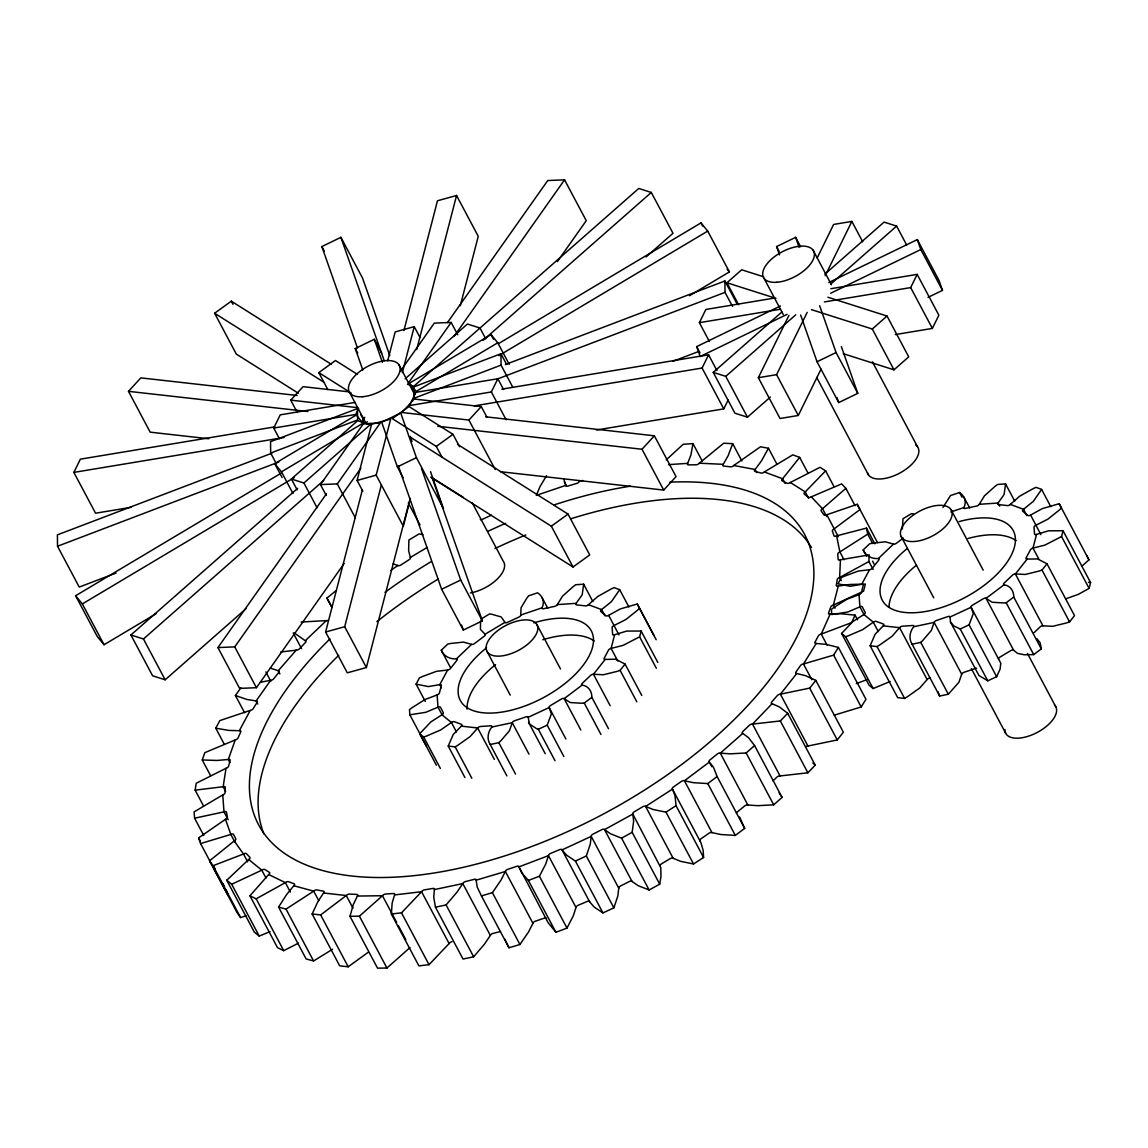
<?xml version="1.0" encoding="UTF-8"?>
<svg xmlns="http://www.w3.org/2000/svg" width="1148" height="1148" viewBox="0 0 1148 1148"><rect width="100%" height="100%" fill="white"/><g stroke="black" fill="none" stroke-linecap="round" stroke-linejoin="round"><path stroke-width="1.5" d="M666.256 459.86L683.189 444.29L692.976 443.63L690.924 454.967L687.695 463.347A2.468 1.22 -28 0 0 688.499 464.868L696.176 464.782A2.468 1.22 -28 0 0 699.29 463.204L723.699 443.228L732.682 443.645L728.162 455.656L723.269 464.323A2.468 1.22 -28 0 0 723.627 466.059L730.587 466.834A2.468 1.22 -28 0 0 733.759 465.5L760.478 446.773L768.471 448.265L761.569 460.692L755.111 469.489A2.468 1.22 -28 0 0 755.04 471.398L761.124 473.048A2.468 1.22 -28 0 0 764.295 471.971L792.794 454.852L799.654 457.392L782.62 478.73A2.468 1.22 -28 0 0 782.089 480.797L787.184 483.279A2.468 1.22 -28 0 0 790.312 482.49L820.031 467.308L825.613 470.838L805.236 491.904A2.468 1.22 -28 0 0 804.274 494.056L808.278 497.328A2.468 1.22 -28 0 0 811.277 496.84L841.642 483.896L845.861 488.345L822.513 508.722A2.468 1.22 -28 0 0 821.15 510.932L823.991 514.921A2.468 1.22 -28 0 0 826.818 514.749L857.24 504.302L859.981 509.583L834.137 528.869A2.468 1.22 -28 0 0 832.386 531.108L834.008 535.729A2.468 1.22 -28 0 0 836.605 535.858L866.482 528.109L867.716 534.136L839.877 551.944A2.468 1.22 -28 0 0 837.767 554.154L838.14 559.349A2.468 1.22 -28 0 0 840.451 559.779L869.223 554.871L868.907 561.516L839.619 577.516A2.468 1.22 -28 0 0 837.193 579.654L836.318 585.293A2.468 1.22 -28 0 0 838.284 586.04L849.893 584.476L865.377 584.074L863.54 591.206L833.362 605.082A2.468 1.22 -28 0 0 830.678 607.105L828.555 613.089A2.468 1.22 -28 0 0 830.148 614.108L840.982 613.764L855.045 615.127L851.701 622.603L821.236 634.083A2.468 1.22 -28 0 0 818.323 635.963L815.008 642.177A2.468 1.22 -28 0 0 816.214 643.454L826.058 644.344L838.413 647.429L833.635 655.121L803.471 663.975A2.468 1.22 -28 0 0 800.4 665.668L795.951 671.982A2.468 1.22 -28 0 0 796.726 673.517L805.394 675.612L815.812 680.377L809.699 688.111L780.41 694.181A2.468 1.22 -28 0 0 777.253 695.645L771.743 701.945A2.468 1.22 -28 0 0 772.087 703.695L779.42 706.953L787.686 713.295L780.339 720.944L752.514 724.101A2.468 1.22 -28 0 0 749.314 725.321L742.871 731.477A2.468 1.22 -28 0 0 742.77 733.4L748.611 737.762L754.566 745.569L746.157 752.973L730.329 753.834L720.313 753.16A2.468 1.22 -28 0 0 717.141 754.107L709.88 760.005A2.468 1.22 -28 0 0 709.335 762.071L684.438 780.784A2.468 1.22 -28 0 0 681.367 781.444L673.431 786.968A2.468 1.22 -28 0 0 672.455 789.121L645.592 806.441A2.468 1.22 -28 0 0 642.665 806.8L634.213 811.837A2.468 1.22 -28 0 0 632.821 814.061L604.522 829.631A2.468 1.22 -28 0 0 601.81 829.674L592.999 834.137A2.468 1.22 -28 0 0 591.22 836.375L618.772 888.222L617.839 895.957L613.879 907.838L602.958 912.904L594.104 906.977L589.598 901.754L562.046 849.907A2.468 1.22 -28 0 0 559.578 849.635L550.581 853.438A2.468 1.22 -28 0 0 548.457 855.633L518.968 866.869A2.468 1.22 -28 0 0 516.815 866.281L507.803 869.337A2.468 1.22 -28 0 0 505.378 871.476L476.147 880.186A2.468 1.22 -28 0 0 474.339 879.311L465.5 881.564A2.468 1.22 -28 0 0 462.802 883.587L456.861 892.355L446.098 904.94L435.465 907.193L433.743 897.234L434.389 889.585A2.468 1.22 -28 0 0 432.968 888.437L424.473 889.858A2.468 1.22 -28 0 0 421.56 891.723L401.484 912.832L391.353 914.023L392.157 903.089L394.539 894.923A2.468 1.22 -28 0 0 393.52 893.517L385.527 894.048A2.468 1.22 -28 0 0 382.471 895.727L359.396 916.19L349.982 916.305L353.283 904.595L357.358 896.057A2.468 1.22 -28 0 0 356.77 894.421L349.437 894.077A2.468 1.22 -28 0 0 346.28 895.54L320.651 914.942L312.141 913.98L317.867 901.725L323.549 892.986A2.468 1.22 -28 0 0 323.42 891.149L316.877 889.93A2.468 1.22 -28 0 0 313.691 891.149L286.024 909.116L278.577 907.092L286.627 894.536L293.816 885.754A2.468 1.22 -28 0 0 294.118 883.773L288.507 881.693A2.468 1.22 -28 0 0 285.35 882.64L256.176 898.812L249.934 895.784L268.689 874.518A2.468 1.22 -28 0 0 269.436 872.408L264.872 869.524A2.468 1.22 -28 0 0 261.801 870.17L231.695 884.261L226.773 880.258L248.7 859.493A2.468 1.22 -28 0 0 249.862 857.298L246.433 853.667A2.468 1.22 -28 0 0 243.505 853.997L213.04 865.721L209.553 860.842L234.206 840.967A2.468 1.22 -28 0 0 235.771 838.729L233.532 834.409A2.468 1.22 -28 0 0 230.82 834.438L200.584 843.565L198.604 837.882L225.496 819.299A2.468 1.22 -28 0 0 227.433 817.075L226.443 812.153A2.468 1.22 -28 0 0 223.989 811.866L194.586 818.208L194.127 811.866L222.755 794.918A2.468 1.22 -28 0 0 225.022 792.737L225.281 787.313A2.468 1.22 -28 0 0 223.143 786.724L195.146 790.154L196.222 783.252L226.027 768.285A2.468 1.22 -28 0 0 228.581 766.204L230.088 760.378A2.468 1.22 -28 0 0 228.294 759.488L217.058 760.45L202.249 759.962L204.846 752.643L235.24 739.929A2.468 1.22 -28 0 0 238.038 737.977L240.764 731.864A2.468 1.22 -28 0 0 239.358 730.702L228.997 730.429L215.767 728.205L219.828 720.6L250.221 710.411A2.468 1.22 -28 0 0 253.206 708.617L257.109 702.346A2.468 1.22 -28 0 0 256.119 700.926L246.834 699.433L235.426 695.501L240.879 687.767M840.451 559.779L839.619 577.516L841.283 580.658M480.596 620.867L480.409 629.348L485.087 634.227L504.976 622.36A2.353 1.162 -28 0 0 507.574 622.331L518.738 617.15A2.353 1.162 -28 0 0 520.761 615.041L541.956 607.852A2.353 1.162 -28 0 0 543.678 608.684L554.556 606.388A2.353 1.162 -28 0 0 557.325 604.609L576.138 603.331L582.194 594.808L583.643 584.203L575.693 584.734L573.239 586.571L562.549 596.128L557.325 604.609M226.027 768.285L223.143 786.724L225.639 791.431M659.713 884.161L632.161 832.314L633.639 821.15L632.821 814.061L660.789 867.716L660.99 876.527L659.713 884.161L649.122 889.987L638.159 885.668L632.074 881.477L604.522 829.631L610.621 833.821L621.57 838.14L649.122 889.987M589.598 901.754A2.468 1.22 -28 0 0 587.13 901.481L578.133 905.284A2.468 1.22 -28 0 0 576.009 907.48L573.34 915.731L566.983 928.086L555.933 932.291L547.998 922.518L518.968 866.869L521.809 873.011L528.396 880.444L555.933 932.291M464.926 777.512L448.237 746.085L453.187 734.562L461.309 726.139A2.353 1.162 -28 0 0 461.396 724.316L454.378 721.719A2.353 1.162 -28 0 0 451.408 722.479L440.717 729.941L426.554 736.055L423.669 737.016L419.68 733.759L430.859 721.92L441.966 714.788A2.353 1.162 -28 0 0 443.272 712.678L440.473 707.268A2.353 1.162 -28 0 0 438.005 707.154L425.865 712.291L409.85 714.817L409.477 709.665L411.902 707.814L424.947 699.548L437.115 694.942A2.353 1.162 -28 0 0 439.426 692.904L441.32 685.614A2.353 1.162 -28 0 0 439.784 684.639L428.304 686.576L416.093 684.122L419.393 677.937L422.249 676.603L436.47 671.322L447.605 670.03A2.353 1.162 -28 0 0 450.518 668.423L456.761 660.516A2.353 1.162 -28 0 0 456.43 658.852L471.613 644.358A2.353 1.162 -28 0 0 474.626 643.454L484.155 636.293A2.353 1.162 -28 0 0 485.087 634.227M930.095 678.023A2.353 1.162 -28 0 0 927.125 679.53L919.735 688.025L907.322 696.807L904.61 698.414L897.693 697.64L870.141 645.793L875.106 634.256L883.228 625.847A2.353 1.162 -28 0 0 883.3 624.01L876.283 621.427A2.353 1.162 -28 0 0 873.312 622.173L862.622 629.649L848.458 635.748L845.588 636.71L841.599 633.466L852.777 621.628L863.884 614.496A2.353 1.162 -28 0 0 865.19 612.386L862.378 606.976A2.353 1.162 -28 0 0 859.909 606.847L847.784 611.999L831.769 614.524L831.396 609.358L833.821 607.522L846.851 599.256L859.034 594.65A2.353 1.162 -28 0 0 861.344 592.612L863.224 585.322A2.353 1.162 -28 0 0 861.689 584.346L850.209 586.284L837.997 583.83L841.297 577.645L844.153 576.31L858.374 571.03L869.51 569.738A2.353 1.162 -28 0 0 872.423 568.131L878.679 560.21A2.353 1.162 -28 0 0 878.349 558.559L893.517 544.066A2.353 1.162 -28 0 0 896.531 543.162L903.347 538.039M976.518 668.179A2.353 1.162 -28 0 0 975.427 668.437L964.162 672.269A2.353 1.162 -28 0 0 961.708 674.249L958.881 682.314L948.305 694.224L939.652 696.047L938.016 691.785M387.68 360.859L395.156 331.93L414.241 326.649L419.996 337.469M362.84 491.258L357.085 480.438L371.608 424.272L390.693 418.991L376.171 475.157L403.292 526.186L410.467 498.419M409.936 499.179L366.384 667.548L347.299 672.828L325.616 632.003L362.323 490.053M403.895 330.61L437.474 200.771L456.56 195.49L478.257 236.316L460.305 305.741M402.36 372.598L414.241 326.649M366.384 667.548L344.701 626.736L381.409 484.772M416.71 349.566L456.56 195.49M541.956 607.852C545.07 602.356 542.574 596.07 537.594 592.799L528.64 595.841L527.018 597.864L521.063 607.737L520.761 615.041M657.833 662.468L641.144 631.041L626.722 631.084L614.639 634.701L611.095 648.405A2.353 1.162 -28 0 0 608.426 650.27L604.264 658.048A2.353 1.162 -28 0 0 605.211 659.397L615.615 659.225L625.072 664.061L641.775 695.487M656.34 668.265L639.637 636.839L641.144 631.041M838.284 586.04L833.362 605.082L835.026 608.225M950.831 511.979L963.861 507.56C966.975 502.063 964.492 495.778 959.513 492.506L950.544 495.549L942.982 507.445M1065.574 598.897L1078.374 594.334L1089.108 588.393L1090.6 582.596L1063.048 530.749L1048.626 530.792L1036.544 534.408L1032.999 548.113A2.353 1.162 -28 0 0 1030.33 549.978L1026.183 557.741A2.353 1.162 -28 0 0 1027.13 559.09L1037.519 558.933L1046.99 563.768L1074.528 615.615L1069.563 621.9L1066.679 622.89L1052.802 626.306L1042.929 625.818A2.353 1.162 -28 0 0 1039.901 627.095L1034.133 632.605M1089.108 588.393L1061.556 536.547L1063.048 530.749M235.24 739.929L228.294 759.488L229.973 762.631M575.406 861.057L586.327 855.992L590.287 844.11L591.22 836.375L562.046 849.907L566.552 855.131L575.406 861.057L602.958 912.904M546.52 918.716A2.468 1.22 -28 0 0 544.367 918.127L535.355 921.184A2.468 1.22 -28 0 0 532.916 923.322L528.582 931.918L519.929 944.503L508.98 947.76L504.79 938.992M830.148 614.108L821.236 634.083L827.077 645.076M130.944 507.344L95.557 513.213L73.859 472.402L80.36 459.171L274.702 426.898M279.495 438.895L273.741 428.061L280.241 414.844L355.206 402.388M358.578 408.573L355.679 414.457L273.741 428.061M362.553 421.718L364.72 417.312M491.358 391.97L497.845 378.74L415.906 392.343L409.406 405.574L491.358 391.97L506.139 419.795M709.392 341.516L699.376 322.674L705.876 309.458L774.541 298.049M596.372 430.026L723.771 408.875L702.088 368.049L708.574 354.818L501.877 389.143M723.771 408.875L728.105 400.049M821.021 369.182L798.276 415.476L780.037 418.503L758.354 377.692L788.934 315.427M817.175 257.97L833.635 224.434L851.873 221.406L862.722 241.826M798.276 415.476L776.579 374.664L807.173 312.399M825.211 275.692L851.873 221.406M895.383 334.556L932.363 328.414L910.665 287.588L917.166 274.372L830.894 288.693M932.363 328.414L938.863 315.198L917.166 274.372M576.138 603.331A2.353 1.162 -28 0 0 576.683 604.896L585.38 605.871A2.353 1.162 -28 0 0 588.422 604.709L597.678 596.544L611.253 588.938L614.108 587.633L619.69 589.685L611.439 601.638L601.609 609.588A2.353 1.162 -28 0 0 600.906 611.597L605.914 615.687A2.353 1.162 -28 0 0 608.698 615.357L620.365 608.914L637.269 604.006L653.958 635.432M963.861 507.56A2.353 1.162 -28 0 0 965.583 508.392L976.46 506.081A2.353 1.162 -28 0 0 979.23 504.302L984.453 495.836L995.144 486.264L997.598 484.442L1005.562 483.911L1004.098 494.515L998.043 503.039A2.353 1.162 -28 0 0 998.602 504.589L1007.298 505.565A2.353 1.162 -28 0 0 1010.34 504.417L1019.582 496.252L1033.171 488.646L1036.027 487.34L1041.595 489.392L1033.344 501.332L1023.514 509.296A2.353 1.162 -28 0 0 1022.811 511.305L1027.833 515.395A2.353 1.162 -28 0 0 1030.617 515.065L1042.284 508.621L1059.174 503.714L1088.95 559.865L1081.76 566.265M239.358 730.702L250.221 710.411M447.605 670.03L439.784 684.639L441.449 687.781M861.689 584.346L869.51 569.738M605.211 659.397L593.459 674.263A2.353 1.162 -28 0 0 590.431 675.555L582.366 683.261A2.353 1.162 -28 0 0 582.065 685.155L564.142 698.63A2.353 1.162 -28 0 0 561.272 699.118L550.681 705.432A2.353 1.162 -28 0 0 549.174 707.555L528.18 717.299A2.353 1.162 -28 0 0 525.971 716.883L514.706 720.714A2.353 1.162 -28 0 0 512.252 722.695L491.803 727.028C487.828 731.994 486.666 738.968 490.196 744.492L506.885 775.919M1027.13 559.09L1015.377 573.971A2.353 1.162 -28 0 0 1012.349 575.248L1004.285 582.969A2.353 1.162 -28 0 0 1003.969 584.863L986.046 598.338A2.353 1.162 -28 0 0 983.176 598.811L972.6 605.125A2.353 1.162 -28 0 0 971.093 607.263L950.085 616.993A2.353 1.162 -28 0 0 947.889 616.591L936.61 620.422A2.353 1.162 -28 0 0 934.156 622.403L913.722 626.722C909.733 631.701 908.57 638.661 912.1 644.2L939.652 696.047M528.18 717.299L529.486 723.957L536.503 728.621L538.312 729.267L547.194 725.149L551.413 713.783L549.174 707.555L565.878 738.968M950.444 621.986L953.845 625.933L960.216 628.975L969.099 624.856L973.332 613.491L971.093 607.263L1000.798 663.257L1000.095 669.112L996.651 676.703L987.768 680.821L978.943 675.512L950.444 621.986L950.085 616.993M528.396 880.444L539.431 876.24L545.802 863.884L548.457 855.633L576.009 907.48M500.413 931.53L493.037 933.41A2.468 1.22 -28 0 0 490.339 935.433L484.399 944.201L473.65 956.786L463.017 959.039L435.465 907.193M816.214 643.454L803.471 663.975L811.808 679.688M834.223 715.175L861.187 706.967L865.965 699.276L838.413 647.429M546.534 475.688L539.861 486.924L536.346 495.362L565.777 485.374A2.468 1.22 -28 0 0 567.772 486.092L576.712 483.437A2.468 1.22 -28 0 0 579.281 481.356L582.682 480.481M400.566 370.947L434.331 323.105L451.164 322.416L457.736 334.786M320.464 484.585L363.457 423.698L380.275 423.009L337.297 483.911L320.464 484.585L326.219 495.419M344.142 563.467L256.435 687.709L239.602 688.398L217.919 647.572L326.477 493.784M447.447 322.602L547.74 180.537L564.558 179.849L586.255 220.674L557.368 261.601M408.186 383.303L451.164 322.416M217.919 647.572L234.737 646.884L360.874 468.197M453.934 336.565L564.558 179.849M270.211 668.05L278.232 670.733A2.468 1.22 -28 0 1 278.792 672.384L273.798 678.698A2.468 1.22 -28 0 1 270.684 680.29L256.119 700.926L257.783 704.068M476.147 880.186L477.252 887.146L481.442 895.914L492.392 892.656L501.03 880.071L505.378 871.476L532.916 923.322M452.011 941.704A2.468 1.22 -28 0 0 449.112 943.57L429.022 964.679L418.905 965.87L391.353 914.023M610.162 705.69L593.459 674.263L603.346 674.766L617.222 671.35L620.107 670.346L625.072 664.061M796.726 673.517L780.41 694.181L807.948 746.028L837.251 739.958L843.364 732.223L815.812 680.377M1042.929 625.818L1015.377 573.971L1025.25 574.459L1039.141 571.044L1042.011 570.054L1046.99 563.768M328.486 620.207A2.468 1.22 -28 0 1 326.348 620.594L305.268 640.728A2.468 1.22 -28 0 1 305.397 642.564L299.413 648.807A2.468 1.22 -28 0 1 296.227 650.155L278.232 670.733L279.897 673.876M208.706 438.751L150.173 432.165L128.49 391.339L140.831 377.879L297.131 395.472M297.303 412.505L290.731 400.135L303.072 386.675L348.92 391.827M481.27 406.593L414.256 399.045L401.915 412.505L468.929 420.053L481.27 406.593L487.025 417.413M437.761 426.281L642.019 449.255L654.36 435.795L676.043 476.621L663.702 490.081L500.528 471.728M410.008 947.574L386.933 968.037L377.534 968.151L349.982 916.305M772.087 703.695L752.514 724.101L780.052 775.948L807.891 772.791L815.224 765.142L787.686 713.295M637.269 604.006L639.493 608.311L637.456 610.277L625.875 619.533L613.979 625.531A2.353 1.162 -28 0 0 612.128 627.655L612.601 634.141A2.353 1.162 -28 0 0 614.639 634.701M456.43 658.852C450.102 659.325 443.759 656.283 441.291 650.227L447.706 644.1L450.49 643.497L463.433 642.105L471.613 644.358M878.349 558.559C872.006 559.033 865.678 555.976 863.196 549.935L869.61 543.808L872.394 543.205L885.338 541.813L893.517 544.066M772.991 780.87L776.866 777.167A2.468 1.22 -28 0 1 780.052 775.948M490.196 744.492L498.835 742.67L500.915 740.704L509.425 730.759L512.252 722.695L528.955 754.121M912.1 644.2L920.753 642.378L922.834 640.412L931.344 630.467L934.156 622.403L961.708 674.249M291.377 479.003L357.631 420.728L370.173 424.717L303.919 482.992L291.377 479.003L297.131 489.823M405.172 378.797L467.451 324.023L479.993 328.012L485.748 338.847M245.93 608.756L165.154 679.803L152.612 675.799L130.915 634.988L297.676 488.316M130.915 634.988L143.457 638.977L323.679 480.481M483.179 340.296L651.303 192.448L672.986 233.274L646.066 256.951M738.623 304.751L726.942 282.767L741.68 269.794L763.65 276.783M770.337 397.079L747.463 417.183L734.921 413.194L713.238 372.368L781.845 312.026M824.881 274.171L884.075 222.109L896.617 226.099L906.633 244.954M713.238 372.368L725.78 376.357L795.722 314.839M830.707 284.073L896.617 226.099M811.449 309.644L872.279 329.002L887.031 316.044L908.714 356.856L893.976 369.828L843.278 353.699M742.77 733.4L720.313 753.16L747.85 805.006L757.881 805.681L773.695 804.82L782.104 797.415L754.566 745.569M331.686 606.575L326.922 598.108L335.819 590.876M368.006 952.41L348.203 966.788L339.693 965.827L312.141 913.98M580.831 730.056L564.142 698.63L570.255 702.547L581.692 703.236L584.26 703.05L591.851 697.353C592.009 691.412 588.364 685.715 582.065 685.155M739.642 817.017L744.65 828.397L735.323 835.414L720.858 834.524L711.99 832.63L684.438 780.784L693.306 782.678L707.785 783.567L717.113 776.55L713.568 767.452L709.335 762.071M1036.917 638.704L1040.117 642.765L1041.308 648.893L1033.717 654.604L1024.16 654.762L1017.444 653.327L1013.598 650.184L986.046 598.338L992.173 602.255L1003.61 602.944L1006.179 602.757L1013.756 597.046C1013.928 591.12 1010.269 585.423 1003.969 584.863M298.38 393.262L236.301 354.072L214.619 313.246L231.308 301.163L331.184 364.217M327.84 389.617L318.8 372.612L335.503 360.529L357.502 374.42M452.986 434.331L408.989 406.55L392.286 418.633L436.297 446.4L452.986 434.331L459.559 446.701M410.597 437.345L551.341 526.186L568.03 514.103L589.728 554.929L573.024 566.997L430.701 477.166M390.707 570.484L397.911 565.476A2.468 1.22 -28 0 0 400.925 564.974L409.147 559.664A2.468 1.22 -28 0 0 410.324 557.469L427.214 547.395M332.576 949.253L313.576 960.962L306.129 958.939L278.577 907.092M673.144 858.288L645.592 806.441L653.14 809.512L665.984 812.138L676.043 805.666L674.995 795.42L672.455 789.121L700.868 842.56L703.179 850.467L703.595 857.513L693.536 863.985L680.692 861.359L673.144 858.288A2.468 1.22 -28 0 0 670.217 858.647L661.75 863.683A2.468 1.22 -28 0 0 660.373 865.908M639.637 636.839L623.02 645.391L611.095 648.405L617.768 660.975M1061.556 536.547L1044.924 545.099L1032.999 548.113L1038.854 559.105M274.716 463.663L356.253 415.031L362.998 423.21L281.461 471.842L274.716 463.663L282.107 477.568M497.758 342.764L491.014 334.585L409.477 383.202L416.222 391.382L497.758 342.764L509.267 364.418M156.257 613.606L104.038 644.745L97.293 636.566L75.61 595.74L281.332 473.062M364.232 423.626L367.303 421.79M498.318 343.754L700.983 222.899L707.713 231.092L729.411 271.918L689.474 295.725M75.61 595.74L82.355 603.934L294.218 477.582M498.921 355.607L707.713 231.092M481.098 619.002L489.507 613.979L491.746 614.223L501.188 616.964L504.976 622.36M448.237 746.085L455.153 746.86L457.865 745.253L470.264 736.485L477.668 727.976A2.353 1.162 -28 0 1 480.639 726.483L490.641 725.809A2.353 1.162 -28 0 1 491.803 727.028M870.141 645.793L877.058 646.568L879.77 644.961L892.183 636.179L899.573 627.683A2.353 1.162 -28 0 1 902.543 626.177L912.56 625.502A2.353 1.162 -28 0 1 913.722 626.722M621.57 838.14L632.161 832.314M298.437 943.154L283.728 950.659L277.486 947.631L249.934 895.784M357.459 347.944L321.856 246.576L340.899 237.335L362.581 278.16L389.76 355.564M362.825 370.043L355.263 348.533L374.305 339.291L381.696 353.211M779.521 254.928L776.593 246.576L795.636 237.349L800.644 246.777M397.38 466.892L416.423 457.65L400.738 412.993L381.696 422.22L397.38 466.892L403.135 477.712M787.126 314.351L700.165 356.54L696.678 346.596L780.425 305.985M828.741 282.552L917.309 239.588L938.992 280.413L942.494 290.358L928 297.375M830.621 293.271L920.796 249.532L917.309 239.588M841.355 346.61L857.771 393.348L838.729 402.575L817.032 361.749L836.074 352.522L819.658 305.784M432.15 477.826L482.375 620.853L463.333 630.08L441.636 589.254L460.678 580.027L421.517 468.513M890.174 681.496L873.126 688.556L869.136 685.313L841.599 633.466M491.373 515.179L482.447 519.327A2.468 1.22 -28 0 1 480.323 519.657M270.053 931.602L259.233 936.108L254.325 932.104L226.773 880.258M867.113 679.63L856.265 683.634M500.93 353.742L413.94 386.862L414.069 398.256L501.059 365.136L500.93 353.742L506.684 364.576M270.67 453.058L357.659 419.938L357.516 408.559L270.541 441.664L270.67 453.058L276.424 463.878M271.904 453.202L57.4 534.853L57.529 546.247L79.226 587.073L116.077 573.039M505.378 364.533L724.905 280.973L737.418 304.521M57.529 546.247L278.734 462.041M497.141 379.113L725.034 292.367L724.905 280.973M673.029 361.247L698.156 351.675M209.553 860.842L237.105 912.689L240.592 917.568L246.059 915.817M357.085 480.438L376.171 475.157M325.616 632.003L344.701 626.736M260.309 682.271L270.684 680.29M434.389 889.585L462.802 883.587L490.339 935.433M280.715 652.007L296.227 650.155M699.376 322.674L780.382 309.228M824.393 301.924L910.665 287.588M73.859 472.402L284.101 437.488M474.181 405.89L702.088 368.049M758.354 377.692L776.579 374.664M301.149 622.029L326.348 620.594M394.539 894.923L421.56 891.723L449.112 943.57M668.523 464.639L687.695 463.347M979.23 504.302L998.043 503.039L999.707 506.182M357.358 896.057L382.471 895.727L396.663 922.447M699.29 463.204L723.269 464.323M913.665 513.917L911.426 513.687L903.002 518.709L902.314 529.056M485.618 416.81L654.36 435.795M290.731 400.135L357.731 407.669M128.49 391.339L307.879 411.529M883.228 625.847L899.573 627.683L927.125 679.53M461.309 726.139L477.668 727.976L494.358 759.402M323.549 892.986L346.28 895.54L352.953 908.111M1088.39 582.323L1090.6 582.596M733.759 465.5L755.111 469.489L756.79 472.632M423.038 534.753L419.207 533.863L408.86 540.034L408.645 550.767L410.324 557.469M293.816 885.754L313.691 891.149L318.699 900.577M393.147 563.826L397.911 565.476M651.303 192.448L638.762 188.459L413.739 386.288L407.468 384.293M827.88 297.217L887.031 316.044M726.942 282.767L775.948 298.365M1010.34 504.417L1023.514 509.296L1026.857 515.567M764.295 471.971L782.62 478.73L785.117 483.452M588.422 604.709L601.609 609.588L604.953 615.873M305.268 640.728L294.347 633.007M268.689 874.518L285.35 882.64L290.358 892.053M790.312 482.49L805.236 491.904L808.565 498.189M457.564 444.362L568.03 514.103M318.8 372.612L351.073 392.975M214.619 313.246L323.564 382.026M433.126 478.314L463.405 497.443M863.884 614.496L873.312 622.173L878.32 631.601M441.966 714.788L451.408 722.479L456.416 731.907M248.7 859.493L261.801 870.17L265.977 878.033M812.942 763.047L815.224 765.142M811.277 496.84L822.513 508.722L826.689 516.571M727.158 269.192L729.411 271.918M779.09 792.952L782.104 797.415M234.206 840.967L243.505 853.997L247.681 861.861M920.796 249.532L942.494 290.358M1041.595 489.392L1050.779 506.684M1040.892 534.667L1030.617 515.065M1005.562 483.911L1014.732 501.188M1042.011 570.054L1069.563 621.9M963.832 496.984L969.673 507.976M959.513 492.506L962.01 497.213M872.279 329.002L893.976 369.828M1013.756 597.046L1041.308 648.893M1006.179 602.757L1033.717 654.604M813.057 250.121L831.439 284.733M872.394 361.807L917.525 446.759M951.419 510.372A28.327 13.948 -28 0 1 919.003 540.851A28.327 13.948 -28 0 1 908.441 519.097A28.327 13.948 -28 0 1 951.419 510.372L983.19 570.14M1027.489 653.513L1055.902 707.01M836.074 352.522L857.771 393.348M776.593 246.576L779.09 251.297M969.099 624.856L996.651 676.703M960.216 628.975L987.768 680.821M764.037 278.347L783.266 314.523M816.702 377.448L868.519 474.985M901.166 536.503L933.755 597.85M971.366 668.638L1005.634 733.141M857.24 504.302L877.503 542.588M845.861 488.345L855.03 505.637M866.482 528.109L874.833 543.822M867.716 534.136L872.724 543.564M700.983 222.899L702.648 226.041M920.753 642.378L948.305 694.224M825.613 470.838L833.965 486.551M872.552 561.157L874.231 564.299M863.196 549.935L866.539 556.22M868.907 561.516L873.083 569.379M725.034 292.367L732.553 306.502M799.654 457.392L808.005 473.105M838.313 536.719L826.818 514.749M844.053 559.808L839.877 551.944L836.605 535.858M864.085 614.711L859.909 606.847L859.034 594.65M877.058 646.568L904.61 698.414M768.471 448.265L776.823 463.979M855.045 615.127L857.542 619.834M725.78 376.357L747.463 417.183M708.574 354.818L716.926 370.517M696.678 346.596L700.022 352.881M845.588 636.71L873.126 688.556M732.682 443.645L741.866 460.936M833.635 655.121L861.187 706.967M692.976 443.63L702.16 460.908M809.699 688.111L837.251 739.958M642.019 449.255L663.702 490.081M780.339 720.944L807.891 772.791M746.157 752.973L773.695 804.82M639.493 608.311L656.197 639.737M491.014 334.585L493.482 339.22M564.256 481.672L565.921 484.815M501.059 365.136L512.553 386.79M619.69 589.685L628.874 606.976M710.182 763.635L711.846 766.778M717.113 776.55L744.65 828.397M497.845 378.74L503.599 389.559M707.785 783.567L735.323 835.414M618.987 634.959L608.698 615.357M583.643 584.203L592.827 601.48M551.341 526.186L573.024 566.997M620.107 670.346L636.796 701.772M676.043 805.666L703.595 857.513M468.929 420.053L495.219 469.532M665.984 812.138L693.536 863.985M541.913 597.276L547.768 608.268M591.851 697.353L608.54 728.765M584.26 703.05L600.964 734.476M411.802 387.579L414.902 393.405M398.801 364.576L414.672 394.467M472.345 503.011L503.269 561.214A28.327 13.948 -28 0 1 497.012 579.281A28.327 13.948 -28 0 1 470.407 592.942M537.106 624.957A28.327 13.948 -28 0 1 504.675 655.436A28.327 13.948 -28 0 1 494.128 633.682A28.327 13.948 -28 0 1 537.106 624.957L560.511 668.997M436.297 446.4L442.052 457.234M321.856 246.576L324.353 251.283M416.423 457.65L443.53 508.679L430.529 471.67M355.263 348.533L357.731 353.168M547.194 725.149L563.883 756.575M460.678 580.027L482.375 620.853M538.312 729.267L555.001 760.694M528.539 722.279L545.228 753.705M349.781 392.803L366.499 424.258M408.301 502.91L419.996 524.937M486.838 651.088L510.243 695.128M360.616 414.385L362.165 417.298M586.327 855.992L613.879 907.838M498.835 742.67L515.538 774.082M441.291 650.227L450.461 667.519M337.297 483.911L355.378 517.92M539.431 876.24L566.983 928.086M231.308 301.163L232.972 304.306M442.181 715.003L438.005 707.154L437.115 694.942M455.153 746.86L471.842 778.287M416.093 684.122L425.262 701.414M303.919 482.992L317.063 507.732M423.669 737.016L440.373 768.428M281.461 471.842L292.97 493.496M409.85 714.817L426.554 746.243M419.68 733.759L436.384 765.185M492.392 892.656L519.929 944.503M326.922 598.108L331.93 607.536M481.442 895.914L508.98 947.76M446.098 904.94L473.65 956.786M293.214 632.95L301.565 648.663M401.484 912.832L429.022 964.679M265.862 671.91L270.871 681.338M398.327 925.589L405.847 939.724M234.737 646.884L256.435 687.709M359.396 916.19L386.933 968.037M235.426 695.501L244.61 712.779M320.651 914.942L348.203 966.788M215.767 728.205L224.104 743.918M143.457 638.977L165.154 679.803M286.024 909.116L313.576 960.962M202.249 759.962L210.586 775.675M228.165 819.715L223.989 811.866L222.755 794.918M234.996 842.302L230.82 834.438L225.496 819.299M256.176 898.812L283.728 950.659M195.146 790.154L203.483 805.867M231.695 884.261L259.233 936.108M82.355 603.934L104.038 644.745M194.586 818.208L203.77 835.486M198.604 837.882L200.269 841.025M213.628 866.166L215.293 869.309M222.812 883.443L224.477 886.586M213.04 865.721L240.592 917.568M200.584 843.565L228.136 895.411M1086.726 555.56L1088.95 559.865M1059.174 503.714L1061.398 508.019L1059.36 509.985L1047.794 519.226L1035.883 525.239A2.353 1.162 -28 0 0 1034.032 527.363L1034.506 533.849A2.353 1.162 -28 0 0 1036.544 534.408M563.812 478.802L565.777 485.374M795.636 237.349L799.151 247.365M836.964 397.567L838.729 402.575M800.63 315.011L817.032 361.749M340.899 237.335L384.207 360.673M410.252 436.412L412.032 441.478M374.305 339.291L382.442 362.452M461.553 625.043L463.333 630.08M398.327 465.916L441.636 589.254M226.142 889.729L227.634 893.991M362.94 418.762L362.998 423.641M915.717 444.994A28.327 13.948 -28 0 1 901.28 472.244A28.327 13.948 -28 0 1 867.457 472.789M1054.452 705.016A28.327 13.948 -28 0 1 1035.769 733.185A28.327 13.948 -28 0 1 1004.916 729.439M618.772 888.222A2.468 1.22 -28 0 1 620.537 885.983L629.348 881.52A2.468 1.22 -28 0 1 632.074 881.477M699.993 840.967A2.468 1.22 -28 0 1 700.969 838.815L708.904 833.29A2.468 1.22 -28 0 1 711.99 832.63M736.485 813.415A2.468 1.22 -28 0 1 737.432 811.851L744.693 805.953A2.468 1.22 -28 0 1 747.85 805.006M805.709 746.731A2.468 1.22 -28 0 1 807.948 746.028M669.801 482.16A309.228 152.297 -28 0 1 764.697 686.016A309.228 152.297 -28 0 1 352.551 876.096A309.228 152.297 -28 0 1 329.993 638.876M384.982 592.368A309.228 152.297 -28 0 1 431.232 561.573M487.857 531.352A309.228 152.297 -28 0 1 505.694 523.316M553.781 505.02A309.228 152.297 -28 0 1 630.482 486.178M263.897 833.907A309.228 152.297 -28 0 1 338.717 655.293M376.888 621.656A309.228 152.297 -28 0 1 438.436 578.908M494.96 548.529A309.228 152.297 -28 0 1 525.798 534.968M570.886 518.753A309.228 152.297 -28 0 1 811.435 547.481M533.82 622.876A74.175 36.535 -28 0 1 588.235 657.589A74.175 36.535 -28 0 1 483.48 712.822A74.175 36.535 -28 0 1 486.594 647.773M467.078 709.148A74.175 36.535 -28 0 1 495.549 664.649M542.789 639.752A74.175 36.535 -28 0 1 594.19 640.943M998.631 659.11A2.353 1.162 -28 0 1 1000.152 656.972L1010.728 650.658A2.353 1.162 -28 0 1 1013.598 650.184M959.01 521.623A74.175 36.535 -28 0 1 1009.494 558.445A74.175 36.535 -28 0 1 905.399 612.515A74.175 36.535 -28 0 1 907.164 548.557M888.968 607.292A74.175 36.535 -28 0 1 916.133 565.433M967.979 538.498A74.175 36.535 -28 0 1 1016.095 540.651M777.067 282.25A28.327 13.948 -28 0 0 814.348 253.55A28.327 13.948 -28 0 0 774.226 256.894A28.327 13.948 -28 0 0 777.067 282.25M362.797 396.706A28.327 13.948 -28 0 0 400.092 368.006A28.327 13.948 -28 0 0 359.97 371.349A28.327 13.948 -28 0 0 362.797 396.706"/></g></svg>
